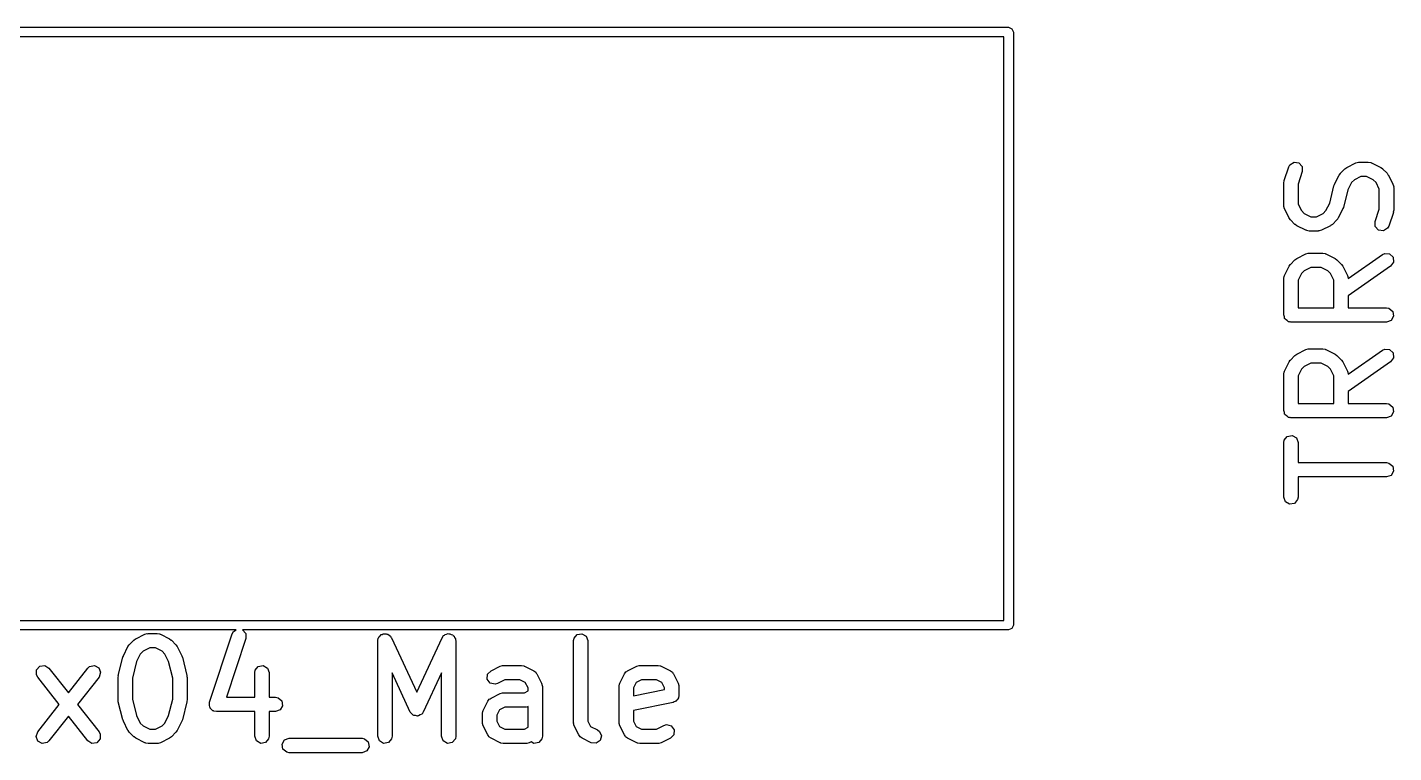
# Model space of a CAD drawing. Extents: x 65 to 209, y -133 to -44.
# Drawn here: x 194.45 to 208.73, y -114.72 to -107.14 of the extents above; entities that cross this region are included whole.
import ezdxf

# ---------------------------------------------------------------- set-up
doc = ezdxf.new("R2010")
doc.units = 0
doc.layers.add('BLACK', color=7, linetype='CONTINUOUS')

msp = doc.modelspace()

# ---------------------------------------------------------------- linework, layer by layer
at = {"layer": 'BLACK', "linetype": 'CONTINUOUS'}
for p, q in [((190.306, -107.142), (204.706, -107.142)), ((204.706, -107.142), (204.741, -107.157)), ((204.656, -107.242), (190.356, -107.242)), ((204.656, -113.342), (204.656, -107.242)), ((204.741, -107.157), (204.756, -107.192)), ((204.756, -107.192), (204.756, -113.392)), ((207.635, -108.602), (207.647, -108.579)), ((207.647, -108.579), (207.691, -108.552)), ((207.691, -108.552), (207.742, -108.559)), ((207.742, -108.559), (207.776, -108.598)), ((208.244, -108.606), (208.339, -108.558)), ((208.339, -108.558), (208.364, -108.551)), ((208.364, -108.551), (208.368, -108.552)), ((208.368, -108.552), (208.373, -108.55)), ((208.373, -108.55), (208.468, -108.55)), ((208.468, -108.55), (208.494, -108.555)), ((208.494, -108.555), (208.497, -108.558)), ((208.497, -108.558), (208.501, -108.558)), ((208.501, -108.558), (208.597, -108.606)), ((207.587, -108.744), (207.635, -108.602)), ((207.777, -108.649), (207.733, -108.78)), ((207.776, -108.598), (207.777, -108.649)), ((208.115, -108.782), (208.163, -108.687)), ((208.163, -108.687), (208.176, -108.669)), ((208.176, -108.669), (208.177, -108.668)), ((208.177, -108.668), (208.224, -108.62)), ((208.224, -108.62), (208.243, -108.607)), ((208.243, -108.607), (208.244, -108.606)), ((208.39, -108.7), (208.322, -108.735)), ((208.45, -108.7), (208.39, -108.7)), ((208.519, -108.735), (208.45, -108.7)), ((208.597, -108.606), (208.615, -108.619)), ((208.615, -108.619), (208.616, -108.62)), ((208.616, -108.62), (208.664, -108.668)), ((208.664, -108.668), (208.677, -108.686)), ((208.677, -108.686), (208.678, -108.687)), ((208.678, -108.687), (208.725, -108.782)), ((207.583, -108.768), (207.587, -108.746)), ((207.583, -109.006), (207.583, -108.768)), ((207.587, -108.746), (207.587, -108.744)), ((207.733, -108.78), (207.733, -108.989)), ((208.064, -108.98), (208.109, -108.798)), ((208.109, -108.798), (208.115, -108.786)), ((208.115, -108.786), (208.115, -108.782)), ((208.253, -108.842), (208.207, -109.024)), ((208.291, -108.765), (208.253, -108.842)), ((208.322, -108.735), (208.291, -108.765)), ((208.549, -108.765), (208.519, -108.735)), ((208.583, -108.834), (208.549, -108.765)), ((208.583, -109.042), (208.583, -108.834)), ((208.725, -108.782), (208.733, -108.807)), ((208.733, -108.807), (208.732, -108.812)), ((208.732, -108.812), (208.733, -108.816)), ((208.733, -108.816), (208.733, -109.054)), ((207.585, -109.01), (207.583, -109.006)), ((207.584, -109.015), (207.585, -109.01)), ((207.733, -108.989), (207.768, -109.057)), ((208.025, -109.057), (208.064, -108.98)), ((207.591, -109.04), (207.584, -109.015)), ((207.639, -109.135), (207.591, -109.04)), ((207.64, -109.136), (207.639, -109.135)), ((207.653, -109.155), (207.64, -109.136)), ((207.701, -109.202), (207.653, -109.155)), ((207.768, -109.057), (207.798, -109.088)), ((207.798, -109.088), (207.867, -109.122)), ((207.867, -109.122), (207.926, -109.122)), ((207.926, -109.122), (207.995, -109.088)), ((207.995, -109.088), (208.025, -109.057)), ((208.14, -109.155), (208.092, -109.202)), ((208.141, -109.153), (208.14, -109.155)), ((208.154, -109.135), (208.141, -109.153)), ((208.202, -109.04), (208.154, -109.135)), ((208.207, -109.024), (208.202, -109.036)), ((208.202, -109.036), (208.202, -109.04)), ((208.54, -109.173), (208.583, -109.042)), ((208.73, -109.078), (208.682, -109.22)), ((208.733, -109.054), (208.729, -109.076)), ((208.729, -109.076), (208.73, -109.078)), ((207.702, -109.203), (207.701, -109.202)), ((207.72, -109.216), (207.702, -109.203)), ((207.815, -109.264), (207.72, -109.216)), ((207.82, -109.264), (207.815, -109.264)), ((207.823, -109.267), (207.82, -109.264)), ((207.849, -109.272), (207.823, -109.267)), ((207.944, -109.272), (207.849, -109.272)), ((207.948, -109.27), (207.944, -109.272)), ((207.953, -109.271), (207.948, -109.27)), ((207.978, -109.264), (207.953, -109.271)), ((208.073, -109.216), (207.978, -109.264)), ((208.074, -109.215), (208.073, -109.216)), ((208.092, -109.202), (208.074, -109.215)), ((208.541, -109.224), (208.54, -109.173)), ((208.575, -109.263), (208.541, -109.224)), ((208.626, -109.27), (208.575, -109.263)), ((208.67, -109.243), (208.626, -109.27)), ((208.682, -109.22), (208.67, -109.243)), ((207.653, -109.62), (207.701, -109.572)), ((207.701, -109.572), (207.719, -109.559)), ((207.719, -109.559), (207.72, -109.558)), ((207.72, -109.558), (207.815, -109.511)), ((207.815, -109.511), (207.84, -109.503)), ((207.84, -109.503), (207.845, -109.504)), ((207.845, -109.504), (207.849, -109.503)), ((207.849, -109.503), (207.992, -109.503)), ((207.992, -109.503), (208.017, -109.507)), ((208.017, -109.507), (208.021, -109.51)), ((208.021, -109.51), (208.025, -109.511)), ((208.025, -109.511), (208.12, -109.558)), ((208.12, -109.558), (208.139, -109.572)), ((208.139, -109.572), (208.14, -109.572)), ((208.14, -109.572), (208.188, -109.62)), ((208.257, -109.767), (208.615, -109.516)), ((208.615, -109.516), (208.639, -109.505)), ((208.639, -109.505), (208.69, -109.51)), ((208.69, -109.51), (208.726, -109.546)), ((208.726, -109.546), (208.731, -109.597)), ((207.591, -109.735), (207.639, -109.639)), ((207.639, -109.639), (207.652, -109.621)), ((207.652, -109.621), (207.653, -109.62)), ((207.768, -109.717), (207.733, -109.786)), ((207.798, -109.687), (207.768, -109.717)), ((207.867, -109.653), (207.798, -109.687)), ((207.974, -109.653), (207.867, -109.653)), ((208.043, -109.687), (207.974, -109.653)), ((208.073, -109.717), (208.043, -109.687)), ((208.107, -109.786), (208.073, -109.717)), ((208.188, -109.62), (208.2, -109.638)), ((208.2, -109.638), (208.202, -109.639)), ((208.202, -109.639), (208.249, -109.735)), ((208.701, -109.639), (208.257, -109.95)), ((208.731, -109.597), (208.701, -109.639)), ((207.583, -109.768), (207.588, -109.743)), ((207.583, -110.149), (207.583, -109.768)), ((207.588, -109.743), (207.591, -109.739)), ((207.591, -109.739), (207.591, -109.735)), ((207.733, -109.786), (207.733, -110.074)), ((208.107, -110.074), (208.107, -109.786)), ((208.249, -109.735), (208.257, -109.76)), ((208.257, -109.76), (208.256, -109.764)), ((208.256, -109.764), (208.257, -109.767)), ((208.257, -109.95), (208.257, -110.074)), ((207.59, -110.167), (207.583, -110.149)), ((207.733, -110.074), (208.107, -110.074)), ((208.257, -110.074), (208.658, -110.074)), ((208.658, -110.074), (208.684, -110.079)), ((208.684, -110.079), (208.723, -110.112)), ((208.723, -110.112), (208.732, -110.162)), ((207.593, -110.187), (207.59, -110.167)), ((207.599, -110.191), (207.593, -110.187)), ((207.601, -110.197), (207.599, -110.191)), ((207.618, -110.207), (207.601, -110.197)), ((207.633, -110.22), (207.618, -110.207)), ((207.642, -110.221), (207.633, -110.22)), ((207.645, -110.223), (207.642, -110.221)), ((207.649, -110.222), (207.645, -110.223)), ((207.658, -110.224), (207.649, -110.222)), ((208.658, -110.224), (207.658, -110.224)), ((208.707, -110.207), (208.658, -110.224)), ((208.732, -110.162), (208.707, -110.207)), ((207.653, -110.62), (207.701, -110.572)), ((207.701, -110.572), (207.719, -110.559)), ((207.719, -110.559), (207.72, -110.558)), ((207.72, -110.558), (207.815, -110.511)), ((207.815, -110.511), (207.84, -110.503)), ((207.84, -110.503), (207.845, -110.504)), ((207.845, -110.504), (207.849, -110.503)), ((207.849, -110.503), (207.992, -110.503)), ((207.992, -110.503), (208.017, -110.507)), ((208.017, -110.507), (208.021, -110.51)), ((208.021, -110.51), (208.025, -110.511)), ((208.025, -110.511), (208.12, -110.558)), ((208.12, -110.558), (208.139, -110.572)), ((208.139, -110.572), (208.14, -110.572)), ((208.14, -110.572), (208.188, -110.62)), ((208.257, -110.767), (208.615, -110.516)), ((208.615, -110.516), (208.639, -110.505)), ((208.639, -110.505), (208.69, -110.51)), ((208.69, -110.51), (208.726, -110.546)), ((208.726, -110.546), (208.731, -110.597)), ((207.591, -110.735), (207.639, -110.639)), ((207.639, -110.639), (207.652, -110.621)), ((207.652, -110.621), (207.653, -110.62)), ((207.768, -110.717), (207.733, -110.786)), ((207.798, -110.687), (207.768, -110.717)), ((207.867, -110.653), (207.798, -110.687)), ((207.974, -110.653), (207.867, -110.653)), ((208.043, -110.687), (207.974, -110.653)), ((208.073, -110.717), (208.043, -110.687)), ((208.107, -110.786), (208.073, -110.717)), ((208.188, -110.62), (208.2, -110.638)), ((208.2, -110.638), (208.202, -110.639)), ((208.202, -110.639), (208.249, -110.735)), ((208.701, -110.639), (208.257, -110.95)), ((208.731, -110.597), (208.701, -110.639)), ((207.583, -110.768), (207.588, -110.743)), ((207.583, -111.149), (207.583, -110.768)), ((207.588, -110.743), (207.591, -110.739)), ((207.591, -110.739), (207.591, -110.735)), ((207.733, -110.786), (207.733, -111.074)), ((208.107, -111.074), (208.107, -110.786)), ((208.249, -110.735), (208.257, -110.76)), ((208.257, -110.76), (208.256, -110.764)), ((208.256, -110.764), (208.257, -110.767)), ((208.257, -110.95), (208.257, -111.074)), ((207.59, -111.167), (207.583, -111.149)), ((207.733, -111.074), (208.107, -111.074)), ((208.257, -111.074), (208.658, -111.074)), ((208.658, -111.074), (208.684, -111.079)), ((208.684, -111.079), (208.723, -111.112)), ((208.723, -111.112), (208.732, -111.162)), ((207.593, -111.187), (207.59, -111.167)), ((207.599, -111.191), (207.593, -111.187)), ((207.601, -111.197), (207.599, -111.191)), ((207.618, -111.207), (207.601, -111.197)), ((207.633, -111.22), (207.618, -111.207)), ((207.642, -111.221), (207.633, -111.22)), ((207.645, -111.223), (207.642, -111.221)), ((207.649, -111.222), (207.645, -111.223)), ((207.658, -111.224), (207.649, -111.222)), ((208.658, -111.224), (207.658, -111.224)), ((208.707, -111.207), (208.658, -111.224)), ((208.732, -111.162), (208.707, -111.207)), ((207.588, -111.457), (207.621, -111.418)), ((207.621, -111.418), (207.671, -111.409)), ((207.671, -111.409), (207.716, -111.434)), ((207.716, -111.434), (207.733, -111.482)), ((207.583, -111.482), (207.588, -111.457)), ((207.583, -112.054), (207.583, -111.482)), ((207.733, -111.482), (207.733, -111.693)), ((207.733, -111.693), (208.658, -111.693)), ((208.658, -111.693), (208.684, -111.698)), ((208.684, -111.698), (208.723, -111.731)), ((208.658, -111.843), (207.733, -111.843)), ((207.733, -111.843), (207.733, -112.054)), ((208.707, -111.826), (208.658, -111.843)), ((208.732, -111.781), (208.707, -111.826)), ((208.723, -111.731), (208.732, -111.781)), ((207.601, -112.102), (207.583, -112.054)), ((207.645, -112.128), (207.601, -112.102)), ((207.696, -112.119), (207.645, -112.128)), ((207.729, -112.08), (207.696, -112.119)), ((207.733, -112.054), (207.729, -112.08)), ((196.631, -113.442), (190.306, -113.442)), ((190.356, -113.342), (204.656, -113.342)), ((196.602, -113.46), (196.631, -113.442)), ((204.706, -113.442), (196.697, -113.442)), ((196.697, -113.442), (196.73, -113.479)), ((204.741, -113.427), (204.706, -113.442)), ((204.756, -113.392), (204.741, -113.427)), ((195.512, -113.597), (195.56, -113.549)), ((195.56, -113.549), (195.578, -113.536)), ((195.578, -113.536), (195.579, -113.535)), ((195.579, -113.535), (195.675, -113.487)), ((195.675, -113.487), (195.7, -113.48)), ((195.7, -113.48), (195.704, -113.481)), ((195.704, -113.481), (195.708, -113.479)), ((195.708, -113.479), (195.803, -113.479)), ((195.803, -113.479), (195.829, -113.484)), ((195.829, -113.484), (195.833, -113.487)), ((195.833, -113.487), (195.837, -113.487)), ((195.837, -113.487), (195.932, -113.535)), ((195.932, -113.535), (195.95, -113.548)), ((195.95, -113.548), (195.952, -113.549)), ((195.952, -113.549), (195.999, -113.597)), ((196.351, -114.197), (196.589, -113.483)), ((196.732, -113.53), (196.527, -114.146)), ((196.589, -113.483), (196.602, -113.46)), ((196.73, -113.479), (196.732, -113.53)), ((198.109, -113.554), (198.114, -113.529)), ((198.109, -114.554), (198.109, -113.554)), ((198.114, -113.529), (198.12, -113.521)), ((198.12, -113.521), (198.123, -113.511)), ((198.123, -113.511), (198.136, -113.502)), ((198.136, -113.502), (198.147, -113.489)), ((198.147, -113.489), (198.157, -113.488)), ((198.157, -113.488), (198.165, -113.482)), ((198.165, -113.482), (198.181, -113.483)), ((198.181, -113.483), (198.197, -113.481)), ((198.197, -113.481), (198.206, -113.486)), ((198.206, -113.486), (198.216, -113.486)), ((198.216, -113.486), (198.228, -113.498)), ((198.228, -113.498), (198.242, -113.506)), ((198.242, -113.506), (198.245, -113.516)), ((198.245, -113.516), (198.252, -113.523)), ((198.252, -113.523), (198.518, -114.091)), ((198.518, -114.091), (198.783, -113.523)), ((198.783, -113.523), (198.798, -113.501)), ((198.798, -113.501), (198.807, -113.497)), ((198.807, -113.497), (198.814, -113.489)), ((198.814, -113.489), (198.83, -113.487)), ((198.83, -113.487), (198.845, -113.48)), ((198.845, -113.48), (198.854, -113.482)), ((198.854, -113.482), (198.864, -113.481)), ((198.864, -113.481), (198.878, -113.489)), ((198.878, -113.489), (198.894, -113.493)), ((198.894, -113.493), (198.9, -113.501)), ((198.9, -113.501), (198.909, -113.506)), ((198.909, -113.506), (198.914, -113.522)), ((198.914, -113.522), (198.923, -113.535)), ((198.923, -113.535), (198.923, -113.545)), ((198.923, -113.545), (198.926, -113.554)), ((198.926, -113.554), (198.926, -114.554)), ((200.157, -113.554), (200.162, -113.529)), ((200.157, -114.412), (200.157, -113.554)), ((200.162, -113.529), (200.195, -113.489)), ((200.195, -113.489), (200.245, -113.481)), ((200.245, -113.481), (200.289, -113.506)), ((200.289, -113.506), (200.307, -113.554)), ((200.307, -113.554), (200.307, -114.394)), ((195.397, -113.917), (195.445, -113.727)), ((195.445, -113.727), (195.45, -113.715)), ((195.45, -113.715), (195.451, -113.711)), ((195.451, -113.711), (195.498, -113.616)), ((195.498, -113.616), (195.512, -113.598)), ((195.512, -113.598), (195.512, -113.597)), ((195.627, -113.694), (195.588, -113.771)), ((195.657, -113.664), (195.627, -113.694)), ((195.726, -113.629), (195.657, -113.664)), ((195.786, -113.629), (195.726, -113.629)), ((195.854, -113.664), (195.786, -113.629)), ((195.885, -113.694), (195.854, -113.664)), ((195.923, -113.771), (195.885, -113.694)), ((195.999, -113.597), (196.012, -113.615)), ((196.012, -113.615), (196.013, -113.616)), ((196.013, -113.616), (196.061, -113.711)), ((196.061, -113.711), (196.065, -113.724)), ((196.065, -113.724), (196.067, -113.727)), ((196.067, -113.727), (196.114, -113.917)), ((194.542, -113.911), (194.543, -113.86)), ((194.543, -113.86), (194.578, -113.822)), ((194.578, -113.822), (194.628, -113.814)), ((194.628, -113.814), (194.672, -113.841)), ((194.672, -113.841), (194.875, -114.1)), ((194.875, -114.1), (195.078, -113.841)), ((195.078, -113.841), (195.097, -113.824)), ((195.097, -113.824), (195.147, -113.813)), ((195.147, -113.813), (195.193, -113.838)), ((195.193, -113.838), (195.212, -113.885)), ((195.588, -113.771), (195.545, -113.945)), ((195.967, -113.945), (195.923, -113.771)), ((196.824, -113.888), (196.828, -113.862)), ((196.828, -113.862), (196.861, -113.823)), ((196.861, -113.823), (196.912, -113.814)), ((196.912, -113.814), (196.956, -113.84)), ((196.956, -113.84), (196.974, -113.888)), ((199.258, -113.906), (199.294, -113.868)), ((199.294, -113.868), (199.389, -113.821)), ((199.389, -113.821), (199.414, -113.813)), ((199.414, -113.813), (199.418, -113.814)), ((199.418, -113.814), (199.422, -113.813)), ((199.422, -113.813), (199.613, -113.813)), ((199.613, -113.813), (199.639, -113.817)), ((199.639, -113.817), (199.642, -113.82)), ((199.642, -113.82), (199.646, -113.821)), ((199.646, -113.821), (199.742, -113.868)), ((199.742, -113.868), (199.763, -113.884)), ((200.715, -113.876), (200.722, -113.868)), ((200.722, -113.868), (200.818, -113.821)), ((200.818, -113.821), (200.842, -113.813)), ((200.842, -113.813), (200.847, -113.814)), ((200.847, -113.814), (200.851, -113.813)), ((200.851, -113.813), (201.042, -113.813)), ((201.042, -113.813), (201.067, -113.817)), ((201.067, -113.817), (201.071, -113.82)), ((201.071, -113.82), (201.075, -113.821)), ((201.075, -113.821), (201.17, -113.868)), ((201.17, -113.868), (201.191, -113.884)), ((194.554, -113.934), (194.542, -113.911)), ((194.779, -114.221), (194.554, -113.934)), ((195.196, -113.934), (194.97, -114.221)), ((195.212, -113.885), (195.196, -113.934)), ((195.395, -113.935), (195.398, -113.921)), ((195.395, -114.173), (195.395, -113.935)), ((195.398, -113.921), (195.397, -113.917)), ((195.545, -113.945), (195.545, -114.164)), ((195.967, -114.164), (195.967, -113.945)), ((196.114, -113.917), (196.115, -113.932)), ((196.115, -113.932), (196.117, -113.935)), ((196.117, -113.935), (196.117, -114.173)), ((196.824, -114.146), (196.824, -113.888)), ((196.974, -113.888), (196.974, -114.146)), ((198.45, -114.3), (198.259, -113.892)), ((198.259, -113.892), (198.259, -114.554)), ((198.776, -113.892), (198.586, -114.3)), ((198.776, -114.554), (198.776, -113.892)), ((199.255, -113.957), (199.258, -113.906)), ((199.286, -113.998), (199.255, -113.957)), ((199.336, -114.01), (199.286, -113.998)), ((199.361, -114.002), (199.336, -114.01)), ((199.44, -113.963), (199.361, -114.002)), ((199.595, -113.963), (199.44, -113.963)), ((199.652, -113.991), (199.595, -113.963)), ((199.681, -114.048), (199.652, -113.991)), ((199.763, -113.884), (199.767, -113.894)), ((199.767, -113.894), (199.775, -113.902)), ((199.775, -113.902), (199.823, -113.997)), ((199.823, -113.997), (199.83, -114.022)), ((200.633, -114.031), (200.638, -114.005)), ((200.638, -114.005), (200.641, -114.001)), ((200.641, -113.997), (200.689, -113.902)), ((200.641, -114.001), (200.641, -113.997)), ((200.689, -113.902), (200.704, -113.881)), ((200.704, -113.881), (200.715, -113.876)), ((200.812, -113.991), (200.783, -114.048)), ((200.869, -113.963), (200.812, -113.991)), ((201.024, -113.963), (200.869, -113.963)), ((201.081, -113.991), (201.024, -113.963)), ((201.109, -114.048), (201.081, -113.991)), ((201.191, -113.884), (201.196, -113.894)), ((201.196, -113.894), (201.204, -113.902)), ((201.204, -113.902), (201.251, -113.997)), ((201.251, -113.997), (201.259, -114.022)), ((196.527, -114.146), (196.824, -114.146)), ((196.974, -114.146), (197.042, -114.146)), ((197.042, -114.146), (197.067, -114.151)), ((197.067, -114.151), (197.106, -114.184)), ((199.286, -114.162), (199.294, -114.154)), ((199.294, -114.154), (199.389, -114.106)), ((199.389, -114.106), (199.414, -114.099)), ((199.414, -114.099), (199.418, -114.1)), ((199.418, -114.1), (199.422, -114.098)), ((199.422, -114.098), (199.643, -114.098)), ((199.643, -114.098), (199.681, -114.079)), ((199.681, -114.079), (199.681, -114.048)), ((199.83, -114.022), (199.829, -114.026)), ((199.829, -114.026), (199.831, -114.031)), ((199.831, -114.031), (199.831, -114.554)), ((200.633, -114.412), (200.633, -114.031)), ((200.783, -114.048), (200.783, -114.13)), ((200.783, -114.13), (201.109, -114.064)), ((201.109, -114.064), (201.109, -114.048)), ((201.255, -114.151), (201.247, -114.161)), ((201.259, -114.126), (201.255, -114.151)), ((201.259, -114.022), (201.258, -114.026)), ((201.258, -114.026), (201.259, -114.031)), ((201.259, -114.031), (201.259, -114.126)), ((194.554, -114.508), (194.779, -114.221)), ((194.97, -114.221), (195.196, -114.508)), ((195.396, -114.177), (195.395, -114.173)), ((195.397, -114.192), (195.396, -114.177)), ((195.445, -114.382), (195.397, -114.192)), ((195.545, -114.164), (195.588, -114.338)), ((195.923, -114.338), (195.967, -114.164)), ((196.114, -114.192), (196.067, -114.382)), ((196.117, -114.173), (196.114, -114.188)), ((196.114, -114.188), (196.114, -114.192)), ((196.349, -114.208), (196.351, -114.203)), ((196.352, -114.228), (196.349, -114.208)), ((196.351, -114.203), (196.351, -114.197)), ((196.353, -114.249), (196.352, -114.228)), ((196.357, -114.253), (196.353, -114.249)), ((196.358, -114.259), (196.357, -114.253)), ((196.373, -114.272), (196.358, -114.259)), ((196.387, -114.287), (196.373, -114.272)), ((196.392, -114.288), (196.387, -114.287)), ((196.397, -114.292), (196.392, -114.288)), ((196.422, -114.296), (196.397, -114.292)), ((196.824, -114.296), (196.422, -114.296)), ((196.824, -114.554), (196.824, -114.296)), ((197.042, -114.296), (196.974, -114.296)), ((196.974, -114.296), (196.974, -114.554)), ((197.09, -114.278), (197.042, -114.296)), ((197.115, -114.234), (197.09, -114.278)), ((197.106, -114.184), (197.115, -114.234)), ((199.205, -114.316), (199.209, -114.291)), ((199.209, -114.291), (199.212, -114.287)), ((199.212, -114.287), (199.213, -114.283)), ((199.213, -114.283), (199.26, -114.188)), ((199.26, -114.188), (199.276, -114.167)), ((199.276, -114.167), (199.286, -114.162)), ((199.383, -114.277), (199.355, -114.334)), ((199.44, -114.248), (199.383, -114.277)), ((199.661, -114.248), (199.44, -114.248)), ((199.665, -114.247), (199.661, -114.248)), ((199.669, -114.248), (199.665, -114.247)), ((199.681, -114.244), (199.669, -114.248)), ((199.681, -114.46), (199.681, -114.244)), ((201.199, -114.199), (200.783, -114.283)), ((200.783, -114.283), (200.783, -114.394)), ((201.21, -114.193), (201.199, -114.199)), ((201.222, -114.191), (201.21, -114.193)), ((201.231, -114.18), (201.222, -114.191)), ((201.243, -114.173), (201.231, -114.18)), ((201.247, -114.161), (201.243, -114.173)), ((194.875, -114.342), (194.672, -114.601)), ((195.078, -114.601), (194.875, -114.342)), ((195.447, -114.385), (195.445, -114.382)), ((195.451, -114.397), (195.447, -114.385)), ((195.498, -114.493), (195.451, -114.397)), ((195.588, -114.338), (195.627, -114.415)), ((195.627, -114.415), (195.657, -114.445)), ((195.854, -114.445), (195.885, -114.415)), ((195.885, -114.415), (195.923, -114.338)), ((196.061, -114.397), (196.013, -114.493)), ((196.067, -114.382), (196.061, -114.394)), ((196.061, -114.394), (196.061, -114.397)), ((198.464, -114.314), (198.45, -114.3)), ((198.475, -114.33), (198.464, -114.314)), ((198.481, -114.332), (198.475, -114.33)), ((198.486, -114.337), (198.481, -114.332)), ((198.505, -114.338), (198.486, -114.337)), ((198.524, -114.343), (198.505, -114.338)), ((198.53, -114.341), (198.524, -114.343)), ((198.537, -114.341), (198.53, -114.341)), ((198.553, -114.33), (198.537, -114.341)), ((198.571, -114.322), (198.553, -114.33)), ((198.576, -114.314), (198.571, -114.322)), ((198.579, -114.312), (198.576, -114.314)), ((198.58, -114.308), (198.579, -114.312)), ((198.586, -114.3), (198.58, -114.308)), ((199.205, -114.412), (199.205, -114.316)), ((199.206, -114.416), (199.205, -114.412)), ((199.205, -114.42), (199.206, -114.416)), ((199.213, -114.445), (199.205, -114.42)), ((199.355, -114.334), (199.355, -114.394)), ((199.355, -114.394), (199.383, -114.451)), ((200.159, -114.416), (200.157, -114.412)), ((200.157, -114.42), (200.159, -114.416)), ((200.165, -114.445), (200.157, -114.42)), ((200.307, -114.394), (200.336, -114.451)), ((200.635, -114.416), (200.633, -114.412)), ((200.634, -114.42), (200.635, -114.416)), ((200.641, -114.445), (200.634, -114.42)), ((200.783, -114.394), (200.812, -114.451)), ((201.024, -114.479), (201.103, -114.44)), ((201.103, -114.44), (201.128, -114.432)), ((201.128, -114.432), (201.178, -114.444)), ((194.538, -114.557), (194.554, -114.508)), ((194.557, -114.604), (194.538, -114.557)), ((195.206, -114.582), (195.172, -114.621)), ((195.196, -114.508), (195.208, -114.531)), ((195.208, -114.531), (195.206, -114.582)), ((195.499, -114.494), (195.498, -114.493)), ((195.512, -114.512), (195.499, -114.494)), ((195.56, -114.56), (195.512, -114.512)), ((195.561, -114.56), (195.56, -114.56)), ((195.579, -114.574), (195.561, -114.56)), ((195.675, -114.621), (195.579, -114.574)), ((195.657, -114.445), (195.726, -114.479)), ((195.726, -114.479), (195.786, -114.479)), ((195.786, -114.479), (195.854, -114.445)), ((195.932, -114.574), (195.837, -114.621)), ((195.933, -114.573), (195.932, -114.574)), ((195.952, -114.56), (195.933, -114.573)), ((195.999, -114.512), (195.952, -114.56)), ((196, -114.511), (195.999, -114.512)), ((196.013, -114.493), (196, -114.511)), ((196.841, -114.603), (196.824, -114.554)), ((196.969, -114.58), (196.936, -114.619)), ((196.974, -114.554), (196.969, -114.58)), ((197.136, -114.592), (197.184, -114.575)), ((197.184, -114.575), (197.946, -114.575)), ((197.946, -114.575), (197.972, -114.579)), ((197.972, -114.579), (198.011, -114.612)), ((198.127, -114.603), (198.109, -114.554)), ((198.255, -114.58), (198.222, -114.619)), ((198.259, -114.554), (198.255, -114.58)), ((198.794, -114.603), (198.776, -114.554)), ((198.922, -114.58), (198.889, -114.619)), ((198.926, -114.554), (198.922, -114.58)), ((199.26, -114.54), (199.213, -114.445)), ((199.268, -114.548), (199.26, -114.54)), ((199.273, -114.558), (199.268, -114.548)), ((199.294, -114.574), (199.273, -114.558)), ((199.389, -114.621), (199.294, -114.574)), ((199.383, -114.451), (199.44, -114.479)), ((199.44, -114.479), (199.643, -114.479)), ((199.643, -114.479), (199.681, -114.46)), ((199.826, -114.58), (199.793, -114.619)), ((199.831, -114.554), (199.826, -114.58)), ((200.213, -114.54), (200.165, -114.445)), ((200.221, -114.548), (200.213, -114.54)), ((200.225, -114.558), (200.221, -114.548)), ((200.246, -114.574), (200.225, -114.558)), ((200.341, -114.621), (200.246, -114.574)), ((200.336, -114.451), (200.408, -114.487)), ((200.408, -114.487), (200.429, -114.503)), ((200.429, -114.503), (200.45, -114.55)), ((200.45, -114.55), (200.435, -114.599)), ((200.689, -114.54), (200.641, -114.445)), ((200.697, -114.548), (200.689, -114.54)), ((200.701, -114.558), (200.697, -114.548)), ((200.722, -114.574), (200.701, -114.558)), ((200.818, -114.621), (200.722, -114.574)), ((200.812, -114.451), (200.869, -114.479)), ((200.869, -114.479), (201.024, -114.479)), ((201.17, -114.574), (201.075, -114.621)), ((201.206, -114.537), (201.17, -114.574)), ((201.178, -114.444), (201.209, -114.485)), ((201.209, -114.485), (201.206, -114.537)), ((194.602, -114.629), (194.557, -114.604)), ((194.653, -114.618), (194.602, -114.629)), ((194.672, -114.601), (194.653, -114.618)), ((195.121, -114.628), (195.078, -114.601)), ((195.172, -114.621), (195.121, -114.628)), ((195.679, -114.622), (195.675, -114.621)), ((195.683, -114.625), (195.679, -114.622)), ((195.708, -114.629), (195.683, -114.625)), ((195.803, -114.629), (195.708, -114.629)), ((195.808, -114.628), (195.803, -114.629)), ((195.812, -114.629), (195.808, -114.628)), ((195.837, -114.621), (195.812, -114.629)), ((196.886, -114.628), (196.841, -114.603)), ((196.936, -114.619), (196.886, -114.628)), ((197.111, -114.637), (197.136, -114.592)), ((197.119, -114.687), (197.111, -114.637)), ((197.159, -114.72), (197.119, -114.687)), ((197.184, -114.725), (197.159, -114.72)), ((197.946, -114.725), (197.184, -114.725)), ((197.994, -114.707), (197.946, -114.725)), ((198.02, -114.663), (197.994, -114.707)), ((198.011, -114.612), (198.02, -114.663)), ((198.171, -114.628), (198.127, -114.603)), ((198.222, -114.619), (198.171, -114.628)), ((198.838, -114.628), (198.794, -114.603)), ((198.889, -114.619), (198.838, -114.628)), ((199.393, -114.622), (199.389, -114.621)), ((199.397, -114.625), (199.393, -114.622)), ((199.422, -114.629), (199.397, -114.625)), ((199.661, -114.629), (199.422, -114.629)), ((199.665, -114.628), (199.661, -114.629)), ((199.669, -114.629), (199.665, -114.628)), ((199.694, -114.621), (199.669, -114.629)), ((199.714, -114.612), (199.694, -114.621)), ((199.743, -114.628), (199.714, -114.612)), ((199.793, -114.619), (199.743, -114.628)), ((200.392, -114.627), (200.341, -114.621)), ((200.435, -114.599), (200.392, -114.627)), ((200.822, -114.622), (200.818, -114.621)), ((200.825, -114.625), (200.822, -114.622)), ((200.851, -114.629), (200.825, -114.625)), ((201.042, -114.629), (200.851, -114.629)), ((201.046, -114.628), (201.042, -114.629)), ((201.05, -114.629), (201.046, -114.628)), ((201.075, -114.621), (201.05, -114.629))]:
    msp.add_line(p, q, dxfattribs=at)

doc.saveas('drawing.dxf')
